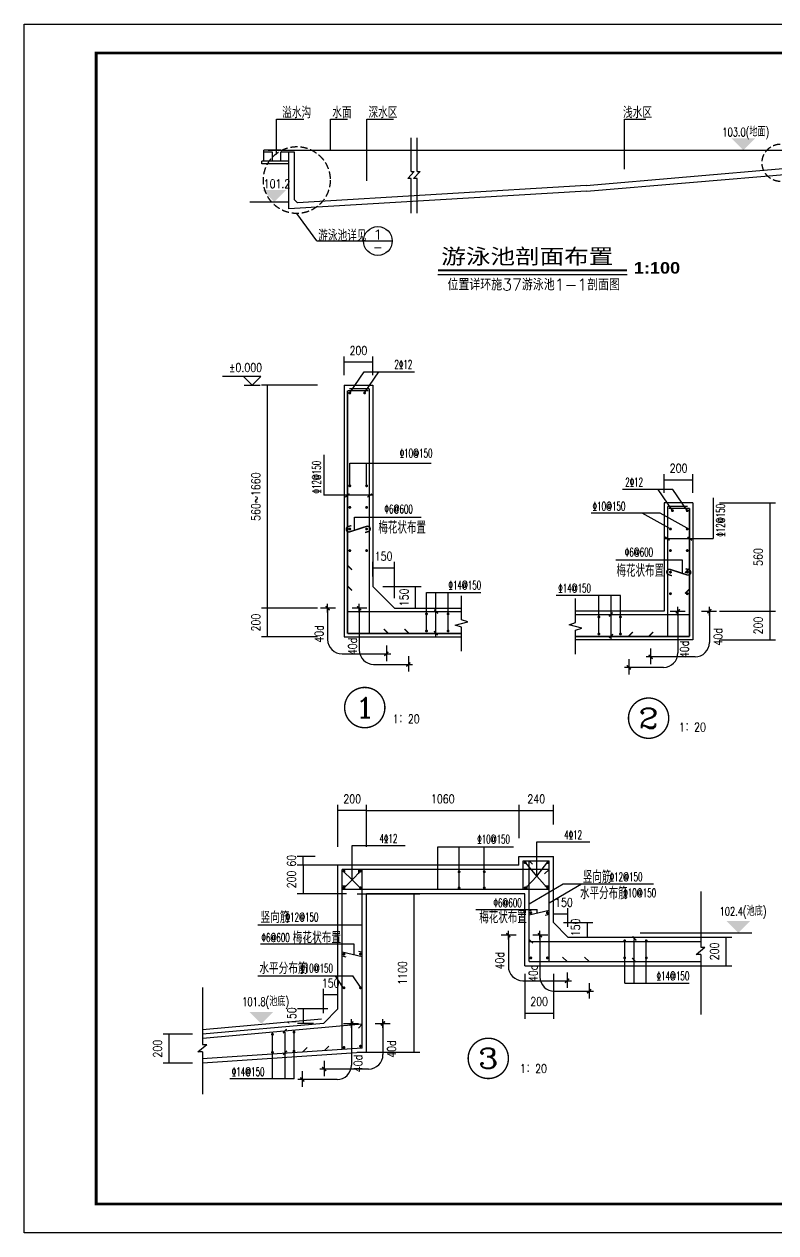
# Model space of a CAD drawing. Extents: x 0 to 180077, y 0 to 85122.
# Drawn here: x 60649 to 86783, y 43122 to 85122 of the extents above; entities that cross this region are included whole.
import ezdxf
from ezdxf.enums import TextEntityAlignment as Align

# ---------------------------------------------------------------- set-up
doc = ezdxf.new("R2010")
doc.units = 0
doc.header["$LTSCALE"] = 1000
doc.header["$MEASUREMENT"] = 0
doc.linetypes.add('DASH', pattern=[0.35, 0.25, -0.1])
for name, color, linetype in [('ASD_BAR', 1, 'Continuous'), ('ASDIM0', 3, 'Continuous'), ('BOUT', 4, 'Continuous'), ('D', 3, 'Continuous'), ('DIM', 3, 'Continuous'), ('PUB_DIM', 3, 'Continuous'), ('PUB_TEXT', 7, 'Continuous'), ('PUB_TITLE', 4, 'Continuous'), ('T', 7, 'Continuous'), ('文字', 3, 'Continuous'), ('标高', 1, 'Continuous'), ('种植土', 9, 'Continuous'), ('粗可见', 140, 'Continuous'), ('铺地', 5, 'Continuous')]:
    doc.layers.add(name, color=color, linetype=linetype)
doc.styles.add('_HZTXT', font='txt.shx', dxfattribs={"width": 0.8, "bigfont": 'hztxt.shx'})
doc.styles.add('_SASB____', font='SASB____.shx', dxfattribs={"width": 2.25})
doc.styles.add('_ST64F', font='txt.shx', dxfattribs={"width": 1.5, "bigfont": 'ST64F.shx'})
doc.styles.add('_TXT', font='txt1.shx', dxfattribs={"width": 0.601719})
doc.styles.add('ASDDIM', font='SIMPLEX.shx', dxfattribs={"width": 0.8, "bigfont": 'HZTXT.shx'})
doc.styles.add('COMP', font='COMPLEX', dxfattribs={"bigfont": 'hztxt'})
doc.styles.add('DIM_FONT', font='SIMPLEX.shx', dxfattribs={"width": 0.8})
doc.styles.add('HZTXT', font='txt.shx', dxfattribs={"width": 0.8, "bigfont": 'hztxt.shx'})
doc.styles.add('QH1', font='txt1.shx', dxfattribs={"width": 0.7, "bigfont": 'HZTXT.shx'})
doc.dimstyles.new('ASD20IN100', dxfattribs={"dimscale": 100, "dimtxt": 3, "dimasz": 0.01, "dimexe": 2, "dimexo": 3.5, "dimgap": 1.5, "dimtad": 0, "dimdec": 0, "dimlfac": 0.2, "dimzin": 0, "dimdsep": 46, "dimtxsty": 'ASDDIM', "dimcen": 0, "dimclrd": 3, "dimclre": 3, "dimclrt": 7, "dimadec": 0, "dimazin": 0, "dimtfac": 0.533333, "dimtdec": 0, "dimtix": 1, "dimtmove": 2, "dimatfit": 3, "dimfxl": 1, "dimtvp": 1, "dimtolj": 1, "dimtzin": 0, "dimarcsym": 0})

# ---------------------------------------------------------------- blocks, each defined once
blk = doc.blocks.new('_DIMX')
blk.add_line((-150, 0), (150, 0))
blk.add_lwpolyline([(-70, -70, 50, 50, 0), (70, 70, 50, 50, 0)], format="xyseb")
blk = doc.blocks.new('_INDEX1')
blk.add_lwpolyline([(-0.5, 0, 0.035, 0.035, 1), (0.5, 0, 0.035, 0.035, 1)], format="xyseb", close=True)
at = {"style": 'COMP', "width": 2.333333}
blk.add_attdef('1', text='', height=0.5, dxfattribs=at).set_placement((-0.25, -0.25), (0.25, -0.25), align=Align.FIT)
blk = doc.blocks.new('*U115')
at = {"color": 3, "lineweight": -2}
for p, q in [((72554, 56896), (72554, 58000)), ((77854, 56834), (77854, 58000)), ((72555, 57800), (77853, 57800)), ((72555, 57800), (77853, 57800))]:
    blk.add_line(p, q, dxfattribs=at)
at = {"color": 3}
for points in [[(72554, 57800), (72555, 57799), (72555, 57800)], [(77854, 57800), (77853, 57799), (77853, 57800)]]:
    blk.add_solid(points, dxfattribs=at)
at = {"color": 7, "insert": (75204, 58200), "char_height": 300, "width": 0.000000001, "attachment_point": 5, "style": 'ASDDIM'}
blk.add_mtext('1060', dxfattribs=at)
blk = doc.blocks.new('*U170')
at = {"color": 3, "lineweight": -2}
for p, q in [((72224, 54901), (74403, 54901)), ((74203, 49402), (74203, 54900)), ((74203, 49402), (74203, 54900)), ((72224, 49401), (74403, 49401))]:
    blk.add_line(p, q, dxfattribs=at)
at = {"color": 3}
for points in [[(74203, 54901), (74203, 54900), (74203, 54900)], [(74203, 49401), (74203, 49402), (74203, 49402)]]:
    blk.add_solid(points, dxfattribs=at)
at = {"color": 7, "insert": (73803, 52151), "char_height": 300, "width": 0.000000001, "attachment_point": 5, "rotation": 90, "style": 'ASDDIM'}
blk.add_mtext('1100', dxfattribs=at)
blk = doc.blocks.new('*U171')
at = {"color": 3, "lineweight": -2}
for p, q in [((66501, 50021), (65486, 50021)), ((65686, 49022), (65686, 50020)), ((65686, 49022), (65686, 50020)), ((66501, 49021), (65486, 49021))]:
    blk.add_line(p, q, dxfattribs=at)
at = {"color": 3}
for points in [[(65686, 50021), (65686, 50020), (65686, 50020)], [(65686, 49021), (65686, 49022), (65686, 49022)]]:
    blk.add_solid(points, dxfattribs=at)
at = {"color": 7, "insert": (65286, 49521), "char_height": 300, "width": 0.000000001, "attachment_point": 5, "rotation": 90, "style": 'ASDDIM'}
blk.add_mtext('200', dxfattribs=at)
blk = doc.blocks.new('*U180')
at = {"color": 3, "lineweight": -2}
for p, q in [((71554, 56537), (71554, 58000)), ((72554, 56537), (72554, 58000)), ((72553, 57800), (71555, 57800)), ((72553, 57800), (71555, 57800))]:
    blk.add_line(p, q, dxfattribs=at)
at = {"color": 3}
for points in [[(71554, 57800), (71555, 57800), (71555, 57799)], [(72554, 57800), (72553, 57800), (72553, 57799)]]:
    blk.add_solid(points, dxfattribs=at)
at = {"color": 7, "insert": (72054, 58200), "char_height": 300, "width": 0.000000001, "attachment_point": 5, "style": 'ASDDIM'}
blk.add_mtext('200', dxfattribs=at)
blk = doc.blocks.new('*U181')
at = {"color": 3, "lineweight": -2}
for p, q in [((70772, 56201), (70146, 56201)), ((70772, 55901), (70146, 55901)), ((70346, 56202), (70346, 56203)), ((70346, 56202), (70346, 56203)), ((70346, 55901), (70346, 56201)), ((70346, 55900), (70346, 55899)), ((70346, 55900), (70346, 55899))]:
    blk.add_line(p, q, dxfattribs=at)
at = {"color": 3}
for points in [[(70346, 56201), (70346, 56202), (70346, 56202)], [(70346, 55901), (70346, 55900), (70346, 55900)]]:
    blk.add_solid(points, dxfattribs=at)
at = {"color": 7, "insert": (69946, 56051), "char_height": 300, "width": 0.000000001, "attachment_point": 5, "rotation": 90, "style": 'ASDDIM'}
blk.add_mtext('60', dxfattribs=at)
blk = doc.blocks.new('*U182')
at = {"color": 3, "lineweight": -2}
for p, q in [((71859, 55901), (70146, 55901)), ((70346, 55900), (70346, 54902)), ((70346, 55900), (70346, 54902)), ((71859, 54901), (70146, 54901))]:
    blk.add_line(p, q, dxfattribs=at)
at = {"color": 3}
for points in [[(70346, 55901), (70346, 55900), (70346, 55900)], [(70346, 54901), (70346, 54902), (70346, 54902)]]:
    blk.add_solid(points, dxfattribs=at)
at = {"color": 7, "insert": (69946, 55401), "char_height": 300, "width": 0.000000001, "attachment_point": 5, "rotation": 90, "style": 'ASDDIM'}
blk.add_mtext('200', dxfattribs=at)
blk = doc.blocks.new('*U183')
at = {"color": 3, "lineweight": -2}
for p, q in [((78054, 52119), (78054, 50559)), ((79054, 52119), (79054, 50559)), ((78055, 50759), (79053, 50759)), ((78055, 50759), (79053, 50759))]:
    blk.add_line(p, q, dxfattribs=at)
at = {"color": 3}
for points in [[(78054, 50759), (78055, 50759), (78055, 50759)], [(79054, 50759), (79053, 50759), (79053, 50759)]]:
    blk.add_solid(points, dxfattribs=at)
at = {"color": 7, "insert": (78554, 51159), "char_height": 300, "width": 0.000000001, "attachment_point": 5, "style": 'ASDDIM'}
blk.add_mtext('200', dxfattribs=at)
blk = doc.blocks.new('*U184')
at = {"color": 3, "lineweight": -2}
for p, q in [((77854, 57313), (77854, 58000)), ((79054, 57313), (79054, 58000)), ((77855, 57800), (79053, 57800)), ((77855, 57800), (79053, 57800))]:
    blk.add_line(p, q, dxfattribs=at)
at = {"color": 3}
for points in [[(77854, 57800), (77855, 57799), (77855, 57800)], [(79054, 57800), (79053, 57799), (79053, 57800)]]:
    blk.add_solid(points, dxfattribs=at)
at = {"color": 7, "insert": (78454, 58200), "char_height": 300, "width": 0.000000001, "attachment_point": 5, "style": 'ASDDIM'}
blk.add_mtext('240', dxfattribs=at)
blk = doc.blocks.new('*U185')
at = {"color": 3, "lineweight": -2}
for p, q in [((83974, 53401), (85249, 53401)), ((85049, 53400), (85049, 52402)), ((85049, 53400), (85049, 52402)), ((83974, 52401), (85249, 52401))]:
    blk.add_line(p, q, dxfattribs=at)
at = {"color": 3}
for points in [[(85049, 53401), (85048, 53400), (85049, 53400)], [(85049, 52401), (85048, 52402), (85049, 52402)]]:
    blk.add_solid(points, dxfattribs=at)
at = {"color": 7, "insert": (84649, 52901), "char_height": 300, "width": 0.000000001, "attachment_point": 5, "rotation": 90, "style": 'ASDDIM'}
blk.add_mtext('200', dxfattribs=at)
blk = doc.blocks.new('*U195')
at = {"color": 3, "lineweight": -2}
for p, q in [((84822, 68489), (86771, 68489)), ((86571, 68488), (86571, 64726)), ((86571, 68488), (86571, 64726)), ((84822, 64725), (86771, 64725))]:
    blk.add_line(p, q, dxfattribs=at)
at = {"color": 3}
for points in [[(86571, 68489), (86571, 68488), (86571, 68488)], [(86571, 64725), (86571, 64726), (86571, 64726)]]:
    blk.add_solid(points, dxfattribs=at)
at = {"color": 7, "insert": (86171, 66607), "char_height": 300, "width": 0.000000001, "attachment_point": 5, "rotation": 90, "style": 'ASDDIM'}
blk.add_mtext('560', dxfattribs=at)
blk = doc.blocks.new('*U196')
at = {"color": 3, "lineweight": -2}
for p, q in [((82903, 68839), (82903, 69490)), ((83903, 68839), (83903, 69490)), ((82904, 69290), (83902, 69290)), ((82904, 69290), (83902, 69290))]:
    blk.add_line(p, q, dxfattribs=at)
at = {"color": 3}
for points in [[(82903, 69290), (82904, 69290), (82904, 69291)], [(83903, 69290), (83902, 69290), (83902, 69291)]]:
    blk.add_solid(points, dxfattribs=at)
at = {"color": 7, "insert": (83403, 69690), "char_height": 300, "width": 0.000000001, "attachment_point": 5, "style": 'ASDDIM'}
blk.add_mtext('\\A1;200', dxfattribs=at)
blk = doc.blocks.new('*U197')
at = {"color": 3, "lineweight": -2}
for p, q in [((84822, 64725), (86771, 64725)), ((86571, 64724), (86571, 63726)), ((86571, 64724), (86571, 63726)), ((84822, 63725), (86771, 63725))]:
    blk.add_line(p, q, dxfattribs=at)
at = {"color": 3}
for points in [[(86571, 64725), (86571, 64724), (86571, 64724)], [(86571, 63725), (86571, 63726), (86571, 63726)]]:
    blk.add_solid(points, dxfattribs=at)
at = {"color": 7, "insert": (86171, 64225), "char_height": 300, "width": 0.000000001, "attachment_point": 5, "rotation": 90, "style": 'ASDDIM'}
blk.add_mtext('\\A1;200', dxfattribs=at)
blk = doc.blocks.new('_INDEX')
blk.add_line((-0.5, 0), (0.5, 0))
blk.add_circle((0, 0), 0.5)
at = {"style": 'COMP'}
for tag, width, p, p2 in [('1', 2.333333, (-0.17, 0.05), (0.17, 0.05)), ('-', 1.166667, (-0.17, -0.39), (0.17, -0.39))]:
    blk.add_attdef(tag, text='', height=0.34, dxfattribs=dict(at, width=width)).set_placement(p, p2, align=Align.FIT)
blk = doc.blocks.new('*U198')
at = {"color": 3, "lineweight": -2}
for p, q in [((70851, 72578), (68903, 72578)), ((69103, 72577), (69103, 64829)), ((69103, 72577), (69103, 64829)), ((70851, 64828), (68903, 64828))]:
    blk.add_line(p, q, dxfattribs=at)
at = {"color": 3}
for points in [[(69103, 72578), (69103, 72577), (69103, 72577)], [(69103, 64828), (69103, 64829), (69103, 64829)]]:
    blk.add_solid(points, dxfattribs=at)
at = {"color": 7, "insert": (68703, 68703), "char_height": 300, "width": 0.000000001, "attachment_point": 5, "rotation": 90, "style": 'ASDDIM'}
blk.add_mtext('560~1660', dxfattribs=at)
blk = doc.blocks.new('*U199')
at = {"color": 3, "lineweight": -2}
for p, q in [((70851, 64828), (68903, 64828)), ((69103, 64827), (69103, 63829)), ((69103, 64827), (69103, 63829)), ((70851, 63828), (68903, 63828))]:
    blk.add_line(p, q, dxfattribs=at)
at = {"color": 3}
for points in [[(69103, 64828), (69103, 64827), (69103, 64827)], [(69103, 63828), (69103, 63829), (69103, 63829)]]:
    blk.add_solid(points, dxfattribs=at)
at = {"color": 7, "insert": (68703, 64328), "char_height": 300, "width": 0.000000001, "attachment_point": 5, "rotation": 90, "style": 'ASDDIM'}
blk.add_mtext('\\A1;200', dxfattribs=at)
blk = doc.blocks.new('*U200')
at = {"color": 3, "lineweight": -2}
for p, q in [((71771, 72928), (71771, 73580)), ((72771, 72928), (72771, 73580)), ((72770, 73380), (71772, 73380)), ((72770, 73380), (71772, 73380))]:
    blk.add_line(p, q, dxfattribs=at)
at = {"color": 3}
for points in [[(71771, 73380), (71772, 73380), (71772, 73379)], [(72771, 73380), (72770, 73380), (72770, 73379)]]:
    blk.add_solid(points, dxfattribs=at)
at = {"color": 7, "insert": (72271, 73780), "char_height": 300, "width": 0.000000001, "attachment_point": 5, "style": 'ASDDIM'}
blk.add_mtext('\\A1;200', dxfattribs=at)
blk = doc.blocks.new('*U79')
at = {"color": 3, "lineweight": -2}
for p, q in [((73121, 65578), (74457, 65578)), ((74257, 65579), (74257, 65580)), ((74257, 65579), (74257, 65580)), ((74257, 64828), (74257, 65578)), ((73871, 64828), (74457, 64828)), ((74257, 64827), (74257, 64826)), ((74257, 64827), (74257, 64826))]:
    blk.add_line(p, q, dxfattribs=at)
at = {"color": 3}
for points in [[(74257, 65578), (74258, 65579), (74257, 65579)], [(74257, 64828), (74258, 64827), (74257, 64827)]]:
    blk.add_solid(points, dxfattribs=at)
at = {"color": 7, "insert": (73857, 65203), "char_height": 300, "width": 0.000000001, "attachment_point": 5, "rotation": 90, "style": 'ASDDIM'}
blk.add_mtext('150', dxfattribs=at)
blk = doc.blocks.new('*U90')
at = {"color": 3, "lineweight": -2}
for p, q in [((72771, 65928), (72771, 66434)), ((73521, 65178), (73521, 66434)), ((72770, 66234), (72769, 66234)), ((72770, 66234), (72769, 66234)), ((72771, 66234), (73521, 66234)), ((73522, 66234), (73523, 66234)), ((73522, 66234), (73523, 66234))]:
    blk.add_line(p, q, dxfattribs=at)
at = {"color": 3}
for points in [[(72771, 66234), (72770, 66234), (72770, 66234)], [(73521, 66234), (73522, 66234), (73522, 66234)]]:
    blk.add_solid(points, dxfattribs=at)
at = {"color": 7, "insert": (73146, 66634), "char_height": 300, "width": 0.000000001, "attachment_point": 5, "style": 'ASDDIM'}
blk.add_mtext('150', dxfattribs=at)
blk = doc.blocks.new('*U101')
at = {"color": 3, "lineweight": -2}
for p, q in [((71053, 51399), (71052, 51399)), ((71053, 51399), (71052, 51399)), ((71054, 50751), (71054, 51599)), ((71054, 51399), (71554, 51399)), ((71554, 51251), (71554, 51599)), ((71555, 51399), (71556, 51399)), ((71555, 51399), (71556, 51399))]:
    blk.add_line(p, q, dxfattribs=at)
at = {"color": 3}
for points in [[(71054, 51399), (71053, 51399), (71053, 51399)], [(71554, 51399), (71555, 51399), (71555, 51399)]]:
    blk.add_solid(points, dxfattribs=at)
at = {"color": 7, "insert": (71304, 51799), "char_height": 300, "width": 0.000000001, "attachment_point": 5, "style": 'ASDDIM'}
blk.add_mtext('150', dxfattribs=at)
blk = doc.blocks.new('*U124')
at = {"color": 3, "lineweight": -2}
for p, q in [((71204, 50901), (70152, 50901)), ((70352, 50902), (70352, 50903)), ((70352, 50902), (70352, 50903)), ((70352, 50901), (70352, 50401)), ((70704, 50401), (70152, 50401)), ((70352, 50400), (70352, 50399)), ((70352, 50400), (70352, 50399))]:
    blk.add_line(p, q, dxfattribs=at)
at = {"color": 3}
for points in [[(70352, 50901), (70352, 50902), (70353, 50902)], [(70352, 50401), (70352, 50400), (70353, 50400)]]:
    blk.add_solid(points, dxfattribs=at)
at = {"color": 7, "insert": (69952, 50651), "char_height": 300, "width": 0.000000001, "attachment_point": 5, "rotation": 90, "style": 'ASDDIM'}
blk.add_mtext('150', dxfattribs=at)
blk = doc.blocks.new('*U135')
at = {"color": 3, "lineweight": -2}
for p, q in [((79053, 54204), (79052, 54204)), ((79053, 54204), (79052, 54204)), ((79054, 54251), (79054, 54404)), ((79054, 54204), (79554, 54204)), ((79554, 53751), (79554, 54404)), ((79555, 54204), (79556, 54204)), ((79555, 54204), (79556, 54204))]:
    blk.add_line(p, q, dxfattribs=at)
at = {"color": 3}
for points in [[(79054, 54204), (79053, 54204), (79053, 54204)], [(79554, 54204), (79555, 54204), (79555, 54204)]]:
    blk.add_solid(points, dxfattribs=at)
at = {"color": 7, "insert": (79416, 54604), "char_height": 300, "width": 0.000000001, "attachment_point": 5, "style": 'ASDDIM'}
blk.add_mtext('150', dxfattribs=at)
blk = doc.blocks.new('*U146')
at = {"color": 3, "lineweight": -2}
for p, q in [((79404, 53901), (80422, 53901)), ((80222, 53902), (80222, 53903)), ((80222, 53902), (80222, 53903)), ((80222, 53901), (80222, 53401)), ((79904, 53401), (80422, 53401)), ((80222, 53400), (80222, 53399)), ((80222, 53400), (80222, 53399))]:
    blk.add_line(p, q, dxfattribs=at)
at = {"color": 3}
for points in [[(80222, 53901), (80222, 53902), (80222, 53902)], [(80222, 53401), (80222, 53400), (80222, 53400)]]:
    blk.add_solid(points, dxfattribs=at)
at = {"color": 7, "insert": (79822, 53735), "char_height": 300, "width": 0.000000001, "attachment_point": 5, "rotation": 90, "style": 'ASDDIM'}
blk.add_mtext('150', dxfattribs=at)

msp = doc.modelspace()

# ---------------------------------------------------------------- linework, layer by layer
at = {"color": 3, "linetype": 'ByBlock'}
for p, q in [((71471.1, 64828), (70951, 64828)), ((71201, 64827), (71201, 63740.8)), ((72568.3, 64825.8), (72048.2, 64825.8)), ((72298.2, 64824.8), (72298.2, 63375.4)), ((83105.5, 64722.7), (83625.6, 64722.7)), ((83375.6, 64721.7), (83375.6, 63272.3)), ((84202.7, 64724.9), (84722.8, 64724.9)), ((84472.8, 64723.9), (84472.8, 63637.8)), ((73243.2, 63528.3), (73243.2, 62990.8)), ((82430.6, 63425.3), (82430.6, 62887.8)), ((71701, 63240.8), (73242.2, 63240.8)), ((74006.2, 63162.9), (74006.2, 62625.4)), ((81667.7, 63059.8), (81667.7, 62522.3)), ((83972.8, 63137.8), (82431.6, 63137.8)), ((72798.2, 62875.4), (74005.2, 62875.4)), ((82875.6, 62772.3), (81668.7, 62772.3)), ((77753.5, 53468.3), (77233.5, 53468.3)), ((77483.5, 53467.3), (77483.5, 52381.2)), ((78850.7, 53466.2), (78330.7, 53466.2)), ((78580.7, 53465.2), (78580.7, 52015.7)), ((79525.6, 52168.7), (79525.6, 51631.2)), ((77983.5, 51881.2), (79524.6, 51881.2)), ((80288.6, 51803.2), (80288.6, 51265.7)), ((79080.7, 51515.7), (80287.6, 51515.7)), ((72853.5, 50400.9), (73373.6, 50400.9)), ((71756.3, 50398.7), (72276.4, 50398.7)), ((72026.4, 50397.7), (72026.4, 48948.3)), ((73123.6, 50399.9), (73123.6, 49313.7)), ((70318.5, 48735.8), (70318.5, 48198.3)), ((71081.5, 49101.2), (71081.5, 48563.7)), ((72623.6, 48813.7), (71082.5, 48813.7)), ((71526.4, 48448.3), (70319.5, 48448.3))]:
    msp.add_line(p, q, dxfattribs=at)
for centre, start, end in [((71701, 63740.8), 180, 270), ((83972.8, 63637.8), 270, 0), ((72798.2, 63375.4), 180, 270), ((82875.6, 63272.3), 270, 0), ((77983.5, 52381.2), 180, 270), ((79080.7, 52015.7), 180, 270), ((72623.6, 49313.7), 270, 0), ((71526.4, 48948.3), 270, 0)]:
    msp.add_arc(centre, 500, start, end, dxfattribs=at)
at = {"layer": 'ASD_BAR'}
for points in [[(71891.1, 63948.3, 50, 50, 0), (71891.1, 63948.3, 50, 50, 0), (71891.1, 63948.3, 50, 50, 0), (71891.1, 63948.3, 50, 50, 0), (71891.1, 63948.3, 50, 50, 0), (71891.1, 72388.3, 50, 50, 0), (71891.1, 72388.3, 50, 50, 0), (71891.1, 72388.3, 50, 50, 0), (71891.1, 72388.3, 50, 50, 0), (71891.1, 72388.3, 50, 50, 0)], [(71891.1, 72388.3, 50, 50, 0), (71891.1, 72388.3, 50, 50, 0), (71891.1, 72388.3, 50, 50, 0), (71891.1, 72388.3, 50, 50, 0), (71891.1, 72388.3, 50, 50, 0), (72615.9, 72388.3, 50, 50, 0)], [(71952.1, 72458.3, 50, 50, 0), (72651.1, 72458.3, 50, 50, 0), (72651.1, 72458.3, 50, 50, 0), (72651.1, 72458.3, 50, 50, 0), (72651.1, 72458.3, 50, 50, 0), (72651.1, 72458.3, 50, 50, 0)], [(72651.1, 63942.7, 50, 50, 0), (72651.1, 63942.7, 50, 50, 0), (72651.1, 63942.7, 50, 50, 0), (72651.1, 63942.7, 50, 50, 0), (72651.1, 63942.7, 50, 50, 0), (72651.1, 72458.3, 50, 50, 0), (72651.1, 72458.3, 50, 50, 0), (72651.1, 72458.3, 50, 50, 0), (72651.1, 72458.3, 50, 50, 0), (72651.1, 72458.3, 50, 50, 0)], [(83022.7, 63839.6, 50, 50, 0), (83022.7, 63839.6, 50, 50, 0), (83022.7, 63839.6, 50, 50, 0), (83022.7, 63839.6, 50, 50, 0), (83022.7, 63839.6, 50, 50, 0), (83022.7, 68369.1, 50, 50, 0), (83022.7, 68369.1, 50, 50, 0), (83022.7, 68369.1, 50, 50, 0), (83022.7, 68369.1, 50, 50, 0), (83022.7, 68369.1, 50, 50, 0)], [(83721.7, 68369.1, 50, 50, 0), (83022.7, 68369.1, 50, 50, 0), (83022.7, 68369.1, 50, 50, 0), (83022.7, 68369.1, 50, 50, 0), (83022.7, 68369.1, 50, 50, 0), (83022.7, 68369.1, 50, 50, 0)], [(83782.7, 68299.1, 50, 50, 0), (83782.7, 68299.1, 50, 50, 0), (83782.7, 68299.1, 50, 50, 0), (83782.7, 68299.1, 50, 50, 0), (83782.7, 68299.1, 50, 50, 0), (83058, 68299.1, 50, 50, 0)], [(83782.7, 63845.3, 50, 50, 0), (83782.7, 63845.3, 50, 50, 0), (83782.7, 63845.3, 50, 50, 0), (83782.7, 63845.3, 50, 50, 0), (83782.7, 63845.3, 50, 50, 0), (83782.7, 68299.1, 50, 50, 0), (83782.7, 68299.1, 50, 50, 0), (83782.7, 68299.1, 50, 50, 0), (83782.7, 68299.1, 50, 50, 0), (83782.7, 68299.1, 50, 50, 0)], [(72026.3, 67700.3, 50, 50, 0), (71913.1, 67663.6, 50, 50, 1), (71971.7, 67482.9, 50, 50, 0), (72556.8, 67672.5, 50, 50, -1), (72615.3, 67491.7, 50, 50, 0), (72502.1, 67455.1, 50, 50, 0)], [(72049.1, 66164.1, 50, 50, 0), (71891.1, 66322.1, 50, 50, 0)], [(83647.5, 66200.6, 50, 50, 0), (83760.7, 66163.9, 50, 50, -1), (83702.1, 65983.2, 50, 50, 0), (83117, 66172.8, 50, 50, 1), (83058.5, 65992, 50, 50, 0), (83171.7, 65955.4, 50, 50, 0)], [(83624.7, 66061, 50, 50, 0), (83782.7, 66219, 50, 50, 0)], [(72049.1, 65443, 50, 50, 0), (71891.1, 65601, 50, 50, 0)], [(83624.7, 65340, 50, 50, 0), (83782.7, 65498, 50, 50, 0)], [(71882, 64708.3, 50, 50, 0), (71882, 64708.3, 50, 50, 0), (71882, 64708.3, 50, 50, 0), (71882, 64708.3, 50, 50, 0), (71882, 64708.3, 50, 50, 0), (75848.8, 64708.3, 50, 50, 0), (75848.8, 64708.3, 50, 50, 0), (75848.8, 64708.3, 50, 50, 0), (75848.8, 64708.3, 50, 50, 0), (75848.8, 64708.3, 50, 50, 0)], [(83791.8, 64605.3, 50, 50, 0), (83791.8, 64605.3, 50, 50, 0), (83791.8, 64605.3, 50, 50, 0), (83791.8, 64605.3, 50, 50, 0), (83791.8, 64605.3, 50, 50, 0), (79825.1, 64605.3, 50, 50, 0), (79825.1, 64605.3, 50, 50, 0), (79825.1, 64605.3, 50, 50, 0), (79825.1, 64605.3, 50, 50, 0), (79825.1, 64605.3, 50, 50, 0)], [(71891.1, 63948.3, 50, 50, 0), (71891.1, 63948.3, 50, 50, 0), (71891.1, 63948.3, 50, 50, 0), (71891.1, 63948.3, 50, 50, 0), (71891.1, 63948.3, 50, 50, 0), (75848.8, 63948.3, 50, 50, 0), (75848.8, 63948.3, 50, 50, 0), (75848.8, 63948.3, 50, 50, 0), (75848.8, 63948.3, 50, 50, 0), (75848.8, 63948.3, 50, 50, 0)], [(73313.6, 63948.3, 50, 50, 0), (73155.6, 64106.3, 50, 50, 0)], [(74032.1, 63948.3, 50, 50, 0), (73874.1, 64106.3, 50, 50, 0)], [(83782.7, 63845.3, 50, 50, 0), (83782.7, 63845.3, 50, 50, 0), (83782.7, 63845.3, 50, 50, 0), (83782.7, 63845.3, 50, 50, 0), (83782.7, 63845.3, 50, 50, 0), (79825.1, 63845.3, 50, 50, 0), (79825.1, 63845.3, 50, 50, 0), (79825.1, 63845.3, 50, 50, 0), (79825.1, 63845.3, 50, 50, 0), (79825.1, 63845.3, 50, 50, 0)], [(81652.6, 63845.3, 50, 50, 0), (81810.6, 64003.3, 50, 50, 0)], [(82360.3, 63845.3, 50, 50, 0), (82518.2, 64003.3, 50, 50, 0)]]:
    msp.add_lwpolyline(points, format="xyseb", dxfattribs=at)
for points in [[(71946.1, 72308.3, 50, 50, 1), (71996.1, 72308.3, 50, 50, 1)], [(72460.3, 72308.3, 50, 50, 1), (72510.3, 72308.3, 50, 50, 1)], [(72651.1, 72388.3, 50, 50, 0), (72651.1, 72388.3, 50, 50, 0), (72651.1, 72388.3, 50, 50, 0), (72651.1, 72388.3, 50, 50, 0), (72651.1, 72388.3, 50, 50, 0)], [(71946.1, 69080.1, 50, 50, 1), (71996.1, 69080.1, 50, 50, 1)], [(72529.7, 69080.1, 50, 50, 1), (72579.7, 69080.1, 50, 50, 1)], [(71946.1, 68330.1, 50, 50, 1), (71996.1, 68330.1, 50, 50, 1)], [(72529.7, 68330.1, 50, 50, 1), (72579.7, 68330.1, 50, 50, 1)], [(83022.7, 68299.1, 50, 50, 0), (83022.7, 68299.1, 50, 50, 0), (83022.7, 68299.1, 50, 50, 0), (83022.7, 68299.1, 50, 50, 0), (83022.7, 68299.1, 50, 50, 0)], [(83213.6, 68219.1, 50, 50, -1), (83163.6, 68219.1, 50, 50, -1)], [(83727.7, 68219.1, 50, 50, -1), (83677.7, 68219.1, 50, 50, -1)], [(71946.1, 67580.1, 50, 50, 1), (71996.1, 67580.1, 50, 50, 1)], [(72529.7, 67580.1, 50, 50, 1), (72579.7, 67580.1, 50, 50, 1)], [(83144.1, 67580.4, 50, 50, -1), (83094.1, 67580.4, 50, 50, -1)], [(83727.7, 67580.4, 50, 50, -1), (83677.7, 67580.4, 50, 50, -1)], [(71946.1, 66830.1, 50, 50, 1), (71996.1, 66830.1, 50, 50, 1)], [(72529.7, 66830.1, 50, 50, 1), (72579.7, 66830.1, 50, 50, 1)], [(83144.1, 66830.4, 50, 50, -1), (83094.1, 66830.4, 50, 50, -1)], [(83727.7, 66830.4, 50, 50, -1), (83677.7, 66830.4, 50, 50, -1)], [(83144.1, 66080.4, 50, 50, -1), (83094.1, 66080.4, 50, 50, -1)], [(83727.7, 66080.4, 50, 50, -1), (83677.7, 66080.4, 50, 50, -1)], [(83144.1, 65330.4, 50, 50, -1), (83094.1, 65330.4, 50, 50, -1)], [(83727.7, 65330.4, 50, 50, -1), (83677.7, 65330.4, 50, 50, -1)], [(74612.2, 64628.3, 50, 50, 1), (74662.2, 64628.3, 50, 50, 1)], [(75362.2, 64628.3, 50, 50, 1), (75412.2, 64628.3, 50, 50, 1)], [(80655.9, 64525.3, 50, 50, -1), (80605.9, 64525.3, 50, 50, -1)], [(81405.9, 64525.3, 50, 50, -1), (81355.9, 64525.3, 50, 50, -1)], [(74612.2, 64035.6, 50, 50, 1), (74662.2, 64035.6, 50, 50, 1)], [(75362.2, 64035.6, 50, 50, 1), (75412.2, 64035.6, 50, 50, 1)], [(80655.9, 63932.5, 50, 50, -1), (80605.9, 63932.5, 50, 50, -1)], [(81405.9, 63932.5, 50, 50, -1), (81355.9, 63932.5, 50, 50, -1)], [(78093.2, 55984.1, 50, 50, -1), (78043.2, 55984.1, 50, 50, -1)], [(78878.8, 55984.1, 50, 50, -1), (78828.8, 55984.1, 50, 50, -1)], [(71794.4, 55692.1, 50, 50, -1), (71744.4, 55692.1, 50, 50, -1)], [(72366.5, 55692.1, 50, 50, -1), (72316.5, 55692.1, 50, 50, -1)], [(75796.2, 55666.2, 50, 50, -1), (75746.2, 55666.2, 50, 50, -1)], [(76670.6, 55666.2, 50, 50, -1), (76620.6, 55666.2, 50, 50, -1)], [(71794.4, 55108.9, 50, 50, -1), (71744.4, 55108.9, 50, 50, -1)], [(72366.5, 55108.9, 50, 50, -1), (72316.5, 55108.9, 50, 50, -1)], [(75796.2, 55109.6, 50, 50, -1), (75746.2, 55109.6, 50, 50, -1)], [(76670.6, 55109.6, 50, 50, -1), (76620.6, 55109.6, 50, 50, -1)], [(78093.2, 55109.6, 50, 50, -1), (78043.2, 55109.6, 50, 50, -1)], [(78878.8, 55109.6, 50, 50, -1), (78828.8, 55109.6, 50, 50, -1)], [(78240.5, 54244.9, 50, 50, 1), (78290.5, 54244.9, 50, 50, 1)], [(78812.7, 54244.9, 50, 50, 1), (78862.7, 54244.9, 50, 50, 1)], [(81503.9, 53268.7, 50, 50, 1), (81553.9, 53268.7, 50, 50, 1)], [(82253.9, 53268.7, 50, 50, 1), (82303.9, 53268.7, 50, 50, 1)], [(71794.4, 52808.3, 50, 50, -1), (71744.4, 52808.3, 50, 50, -1)], [(72366.5, 52808.3, 50, 50, -1), (72316.5, 52808.3, 50, 50, -1)], [(78240.5, 52676, 50, 50, 1), (78290.5, 52676, 50, 50, 1)], [(78812.7, 52676, 50, 50, 1), (78862.7, 52676, 50, 50, 1)], [(81503.9, 52676, 50, 50, 1), (81553.9, 52676, 50, 50, 1)], [(82253.9, 52676, 50, 50, 1), (82303.9, 52676, 50, 50, 1)], [(71794.4, 51636.8, 50, 50, -1), (71744.4, 51636.8, 50, 50, -1)], [(72366.5, 51636.8, 50, 50, -1), (72316.5, 51636.8, 50, 50, -1)], [(69306.7, 50018, 50, 50, -1), (69256.7, 50018, 50, 50, -1)], [(70056.7, 50094.4, 50, 50, -1), (70006.7, 50094.4, 50, 50, -1)], [(71794.4, 49566.3, 50, 50, -1), (71744.4, 49566.3, 50, 50, -1)], [(72366.5, 49608.5, 50, 50, -1), (72316.5, 49608.5, 50, 50, -1)], [(69306.7, 49394.8, 50, 50, -1), (69256.7, 49394.8, 50, 50, -1)], [(70056.7, 49432.9, 50, 50, -1), (70006.7, 49432.9, 50, 50, -1)]]:
    msp.add_lwpolyline(points, format="xyseb", close=True, dxfattribs=at)
at = {"layer": 'ASDIM0'}
for p, q in [((82758.4, 68134.4), (80361.9, 68134.4)), ((83074.3, 67605.4), (82131.1, 68134.4)), ((83701.6, 67605.4), (82758.4, 68134.4))]:
    msp.add_line(p, q, dxfattribs=at)
at = {"layer": 'BOUT'}
for p, q in [((71771.1, 72578.3), (71771.1, 63828.3)), ((71771.1, 72578.3), (72771.1, 72578.3)), ((72771.1, 72578.3), (72771.1, 65578.3)), ((82902.7, 68489.1), (82902.7, 64725.3)), ((83902.7, 68489.1), (82902.7, 68489.1)), ((83902.7, 68489.1), (83902.7, 63725.3)), ((72771.1, 65578.3), (73521.1, 64828.3)), ((75855.3, 64428.4), (75855.3, 65263)), ((79818.5, 64325.3), (79818.5, 65159.9)), ((73521.1, 64828.3), (75855.3, 64828.3)), ((82902.7, 64725.3), (79818.5, 64725.3)), ((75636.6, 64239.5), (76074.1, 64357.3)), ((76074.1, 64357.3), (75855.3, 64428.4)), ((79599.7, 64254.3), (79818.5, 64325.3)), ((75855.3, 64168.4), (75636.6, 64239.5)), ((75855.3, 63333.8), (75855.3, 64168.4)), ((80037.2, 64136.4), (79599.7, 64254.3)), ((79818.5, 64065.3), (80037.2, 64136.4)), ((79818.5, 63230.7), (79818.5, 64065.3)), ((71771.1, 63828.3), (75855.3, 63828.3)), ((83902.7, 63725.3), (79818.5, 63725.3))]:
    msp.add_line(p, q, dxfattribs=at)
at = {"layer": 'D'}
for p, q in [((71971.1, 72308.3), (72470.3, 73046)), ((72470.3, 73046), (73436.7, 73046)), ((72485.3, 72308.3), (72984.4, 73046)), ((73436.7, 73046), (74216.7, 73046)), ((68302.9, 72578.3), (68852.8, 72578.3)), ((71069.6, 70160.3), (71069.6, 68750.3)), ((71971.1, 69105.1), (71971.1, 69862.6)), ((71971.1, 69862.6), (74802.8, 69862.6)), ((72552.3, 69105.1), (72552.3, 69862.6)), ((82237.1, 68956.8), (81457.1, 68956.8)), ((83203.5, 68956.8), (82237.1, 68956.8)), ((83188.6, 68219.1), (82689.4, 68956.8)), ((83702.7, 68219.1), (83203.5, 68956.8)), ((72761, 68750.3), (71069.6, 68750.3)), ((84604.2, 68660.6), (84604.2, 67250.6)), ((72133.9, 67991.8), (73649.9, 67991.8)), ((72133.9, 67535.5), (72133.9, 67991.8)), ((72133.9, 67991.8), (72133.9, 67991.8)), ((73649.9, 67991.8), (74456.1, 67991.8)), ((82912.8, 67250.6), (84604.2, 67250.6)), ((82023.9, 66492.1), (81217.8, 66492.1)), ((83539.9, 66492.1), (82023.9, 66492.1)), ((83539.9, 66035.8), (83539.9, 66492.1)), ((83539.9, 66492.1), (83539.9, 66492.1)), ((74637.2, 64035.6), (74637.2, 65376.1)), ((74637.2, 65376.1), (75417.1, 65376.1)), ((74963.7, 64628.3), (74963.7, 65376.1)), ((74963.7, 63849.6), (74963.7, 65376.1)), ((75385.9, 64628.3), (75385.9, 65376.1)), ((75385.9, 64035.6), (75385.9, 65376.1)), ((75417.1, 65376.1), (76529.4, 65376.1)), ((80256.8, 65273.1), (79144.4, 65273.1)), ((81380.9, 65273.1), (80256.8, 65273.1)), ((80632.3, 63932.5), (80632.3, 65273.1)), ((80632.3, 64525.3), (80632.3, 65273.1)), ((81054.4, 63746.6), (81054.4, 65273.1)), ((81054.4, 64525.3), (81054.4, 65273.1)), ((81380.9, 63932.5), (81380.9, 65273.1)), ((81380.9, 64525.3), (81380.9, 65273.1)), ((78478.4, 56708.1), (80319.7, 56708.1)), ((78478.4, 55514.7), (78478.4, 56708.1)), ((72054.4, 55384.9), (72054.4, 56578.3)), ((72054.4, 56578.3), (73895.7, 56578.3)), ((75036.6, 56539.7), (77659.4, 56539.7)), ((75036.6, 55051.2), (75036.6, 56539.7)), ((75770.4, 55051.2), (75770.4, 56539.7)), ((76637, 55051.2), (76637, 56539.7)), ((78478.4, 55514.7), (78093.2, 55984.1)), ((78478.4, 55514.7), (78853.8, 56009.1)), ((72054.4, 55384.9), (71744.4, 55692.1)), ((72054.4, 55384.9), (72341.5, 55692.1)), ((78478.4, 55514.7), (78093.2, 55109.6)), ((78478.4, 55514.7), (78828.8, 55109.6)), ((72054.4, 55384.9), (71754.1, 55089.2)), ((72054.4, 55384.9), (72352.5, 55086.5)), ((78203.5, 54556.8), (79394.9, 55252.2)), ((78903.5, 54595), (80029.4, 55252.2)), ((79394.9, 55252.2), (82527.7, 55252.2)), ((76357, 54357.4), (76736.8, 54357.4)), ((76736.8, 54357.4), (78489.4, 54357.4)), ((78489.4, 54226.8), (78489.4, 54357.4)), ((68776.2, 53823.5), (72403.5, 53823.5)), ((82064.6, 53551.2), (84170.9, 53551.2)), ((84170.9, 53551.2), (85948.5, 53551.2)), ((70091.1, 53149.6), (68866.8, 53149.6)), ((72117.7, 53149.6), (70091.1, 53149.6)), ((72117.7, 52790.1), (72117.7, 53149.6)), ((81528.9, 51796.1), (81528.9, 53318.7)), ((81528.9, 53268.7), (81528.9, 53318.7)), ((81855.4, 51796.1), (81855.4, 53318.7)), ((81855.4, 53268.7), (81855.4, 53318.7)), ((82277.5, 51796.1), (82277.5, 53318.7)), ((82277.5, 53268.7), (82277.5, 53318.7)), ((68776.2, 52048.4), (72079.4, 52048.4)), ((71730.8, 51661.8), (71468.6, 52048.4)), ((72341.5, 51661.8), (72079.4, 52048.4)), ((81528.9, 51796.1), (82653, 51796.1)), ((82653, 51796.1), (83765.4, 51796.1)), ((70991.4, 50551.2), (66851, 50170.9)), ((69283.1, 50018), (69283.1, 50068)), ((69283.1, 48469.1), (69283.1, 50007)), ((69719.4, 48469.1), (69719.4, 50095.5)), ((69719.4, 50045.5), (69719.4, 50095.5)), ((70031.7, 50094.4), (70031.7, 50144.4)), ((70031.7, 48469.1), (70031.7, 50083.3)), ((68907.6, 48469.1), (67795.2, 48469.1)), ((70031.7, 48469.1), (68907.6, 48469.1))]:
    msp.add_line(p, q, dxfattribs=at)
at = {"layer": 'PUB_DIM'}
for p, q in [((70823.7, 77588.9), (72447.6, 77588.9)), ((68577.9, 72878.3), (67543.6, 72878.3)), ((68277.9, 72878.3), (68577.9, 72578.3)), ((68877.9, 72878.3), (68277.9, 72878.3)), ((68577.9, 72578.3), (68877.9, 72878.3))]:
    msp.add_line(p, q, dxfattribs=at)
for points in [[(69423.9, 80588.3), (69423.9, 81825.1), (70373.1, 81825.1)], [(71297.5, 80723.8), (71297.5, 81825.1), (71892.6, 81825.1)], [(72557.9, 79677.9), (72557.9, 81825.1), (73486.8, 81825.1)], [(81522.4, 80078.9), (81522.4, 81825.1), (82264.5, 81825.1)]]:
    msp.add_lwpolyline(points, dxfattribs=at)
at = {"layer": 'PUB_TEXT'}
msp.add_lwpolyline([(75031.9, 76572.2, 70, 70, 0), (81613.2, 76572.2, 70, 70, 0)], format="xyseb", dxfattribs=at)
msp.add_lwpolyline([(75031.9, 76422.2), (81613.2, 76422.2)], dxfattribs=at)
at = {"layer": 'PUB_TITLE'}
msp.add_lwpolyline([(60648.7, 43122.4), (60648.7, 85122.4), (120048.7, 85122.4), (120048.7, 43122.4)], close=True, dxfattribs=at)
msp.add_lwpolyline([(63148.7, 44122.4, 100, 100, 0), (119048.7, 44122.4, 100, 100, 0), (119048.7, 84122.4, 100, 100, 0), (63148.7, 84122.4, 100, 100, 0)], format="xyseb", close=True, dxfattribs=at)
at = {"layer": 'T'}
for points in [[(71960.6, 68801.8, 50, 50, 0), (71804.7, 68684.9, 50, 50, 0)], [(72740.2, 68805, 50, 50, 0), (72584.3, 68688.2, 50, 50, 0)], [(82933.6, 67305.3, 50, 50, 0), (83089.5, 67188.5, 50, 50, 0)], [(83713.2, 67302.1, 50, 50, 0), (83869.1, 67185.2, 50, 50, 0)], [(74907.2, 64780.6, 50, 50, 0), (75039.4, 64643.1, 50, 50, 0)], [(81110.9, 64677.5, 50, 50, 0), (80978.8, 64540.1, 50, 50, 0)], [(74896.4, 64028.7, 50, 50, 0), (75028.6, 63891.2, 50, 50, 0)], [(81121.7, 63925.6, 50, 50, 0), (80989.5, 63788.2, 50, 50, 0)], [(81798.9, 53420.9, 50, 50, 0), (81931, 53283.5, 50, 50, 0)], [(81788.1, 52669, 50, 50, 0), (81920.3, 52531.6, 50, 50, 0)], [(69775.8, 50197.7, 50, 50, 0), (69643.7, 50060.3, 50, 50, 0)], [(69786.6, 49445.8, 50, 50, 0), (69654.5, 49308.4, 50, 50, 0)]]:
    msp.add_lwpolyline(points, format="xyseb", dxfattribs=at)
at = {"layer": '标高'}
for points in [[(85246.7, 81155.2), (85658.1, 80743.8), (86069.6, 81155.2)], [(68938.1, 79357.7), (69349.6, 78946.3), (69761, 79357.7)], [(85067.8, 53962.7), (85479.2, 53551.2), (85890.6, 53962.7)], [(68483.9, 50798.4), (68895.3, 50386.9), (69306.8, 50798.4)]]:
    msp.add_solid(points, dxfattribs=at)
at = {"layer": '种植土'}
for p, q in [((74108.3, 80000.2), (74108.3, 81175.7)), ((74307.6, 80000.2), (74307.6, 81175.7)), ((73988.9, 79761.1), (74213.2, 80000.2)), ((74108.3, 80000.2), (74213.2, 80000.2)), ((74188.2, 79761.1), (74412.5, 80000.2)), ((74307.6, 80000.2), (74412.5, 80000.2)), ((74108.3, 79761.1), (73988.9, 79761.1)), ((74108.3, 78558.8), (74108.3, 79761.1)), ((74307.6, 79761.1), (74188.2, 79761.1)), ((74307.6, 78558.8), (74307.6, 79761.1)), ((70823.7, 77588.9), (70127.9, 78544.3)), ((84170.9, 54987.5), (84170.9, 53048.3)), ((84012.4, 52790.2), (84316.3, 53048.3)), ((84170.9, 53048.3), (84316.3, 53048.3)), ((84170.9, 52790.2), (84012.4, 52790.2)), ((84170.9, 52790.2), (84170.9, 50705.6)), ((66851, 51648.7), (66851, 49668)), ((66692.5, 49409.9), (66996.4, 49668)), ((66851, 49668), (66996.4, 49668)), ((66851, 49409.9), (66692.5, 49409.9)), ((66851, 49409.9), (66851, 47939.5))]:
    msp.add_line(p, q, dxfattribs=at)
at = {"layer": '粗可见'}
for p, q in [((68977.8, 80363.8), (68977.8, 80673.8)), ((69277.8, 80673.8), (68977.8, 80673.8)), ((69277.8, 80363.8), (69277.8, 80673.8)), ((70047.8, 80673.8), (69577.8, 80673.8)), ((69577.8, 80363.8), (69577.8, 80673.8)), ((69847.8, 78706.5), (69847.8, 80673.8)), ((70047.8, 79012.8), (70047.8, 80673.8)), ((69847.8, 80363.8), (68917.8, 80363.8)), ((68917.8, 80263.8), (68917.8, 80363.8)), ((69847.8, 80263.8), (68917.8, 80263.8)), ((80187, 79513.8), (87162.8, 80115.4)), ((80195.6, 79314), (87362.8, 79926)), ((80187, 79513.8), (70147.8, 78915.9)), ((80195.6, 79314), (69847.8, 78706.5)), ((70047.8, 79012.8), (70147.8, 78915.9))]:
    msp.add_line(p, q, dxfattribs=at)
at = {"layer": '粗可见', "color": 5}
for p, q in [((68497.5, 78946.3), (69847.8, 78946.3)), ((78003.5, 55051.2), (78003.5, 56051.2)), ((78003.5, 56051.2), (78903.5, 56051.2)), ((78203.5, 52551.2), (78203.5, 56051.2)), ((78203.5, 56051.2), (78320.5, 55928.9)), ((78903.5, 52551.2), (78903.5, 56051.2)), ((78903.5, 55751.2), (71703.5, 55751.2)), ((71703.5, 49494.9), (71703.5, 55751.2)), ((72276.1, 55751.2), (72276.1, 55599)), ((72403.5, 49541.6), (72403.5, 55751.2)), ((78903.5, 55751.2), (78739.5, 55595.1)), ((71703.5, 55177), (71848.4, 55177)), ((78903.5, 55051.2), (71703.5, 55051.2)), ((78136.7, 55051.2), (78136.7, 55185.9)), ((78903.5, 55173.7), (78750.4, 55173.7)), ((78329.9, 54340.9), (78203.5, 54310.2)), ((78903.5, 54327.6), (78203.5, 54157.2)), ((78903.5, 54183.1), (78768.6, 54150.3)), ((78203.5, 53318.7), (78336, 53184.5)), ((78203.5, 53251.2), (84170.9, 53251.2)), ((71703.5, 52890.9), (72403.5, 52720.5)), ((71703.5, 52746.5), (71838.5, 52713.6)), ((72277.2, 52904.2), (72403.5, 52873.5)), ((78203.5, 52551.2), (84170.9, 52551.2)), ((79525.6, 52551.2), (79369.4, 52704.7)), ((80288.6, 52551.2), (80132.4, 52704.7)), ((72403.5, 50372.8), (66864.6, 49871.5)), ((72403.5, 50372.8), (72271.1, 50238.6)), ((71088, 49453.8), (71244.1, 49607.3)), ((72403.5, 49541.6), (66841.1, 49170.6)), ((70328.4, 49403.1), (70484.6, 49556.6))]:
    msp.add_line(p, q, dxfattribs=at)
at = {"layer": '粗可见', "color": 140}
for p, q in [((77853.5, 55901.2), (71553.5, 55901.2)), ((71553.5, 50901.2), (71553.5, 55901.2)), ((77853.5, 56201.2), (79053.5, 56201.2)), ((77853.5, 55901.2), (77853.5, 56201.2)), ((79053.5, 53901.2), (79053.5, 56201.2)), ((78053.5, 54901.2), (72553.5, 54901.2)), ((72553.5, 49401.2), (72553.5, 54901.2)), ((78053.5, 52401.2), (78053.5, 54901.2)), ((79053.5, 53901.2), (79553.5, 53401.2)), ((79553.5, 53401.2), (84170.9, 53401.2)), ((78053.5, 52401.2), (84170.9, 52401.2)), ((71553.5, 50901.2), (71053.5, 50401.2)), ((71053.5, 50401.2), (66851, 50020.9)), ((72553.5, 49401.2), (66851, 49020.9))]:
    msp.add_line(p, q, dxfattribs=at)
at = {"layer": '铺地', "color": 5}
for p, q in [((69280.8, 80743.8), (68977.8, 80743.8)), ((68977.8, 80673.8), (68977.8, 80743.8)), ((69134.2, 80743.8), (88267.7, 80743.8)), ((69574.8, 80743.8), (69280.8, 80743.8))]:
    msp.add_line(p, q, dxfattribs=at)
at = {"layer": '铺地', "color": 5, "linetype": 'DASH'}
for centre, radius in [((70127.9, 79705.5), 1161.2), ((86956.8, 80307.1), 651.5)]:
    msp.add_circle(centre, radius, dxfattribs=at)

# ---------------------------------------------------------------- block references
at = {"color": 3, "linetype": 'ByBlock', "rotation": 90}
for p in [(71201, 64828), (72298.2, 64825.8), (77483.5, 53468.3), (78580.7, 53466.2)]:
    msp.add_blockref('_DIMX', p, dxfattribs=at)
at = {"color": 3, "linetype": 'ByBlock', "xscale": -1, "rotation": 270}
for p in [(83375.6, 64722.7), (84472.8, 64724.9), (72026.4, 50398.7), (73123.6, 50400.9)]:
    msp.add_blockref('_DIMX', p, dxfattribs=at)
at = {"color": 3, "linetype": 'ByBlock'}
for p in [(73243.2, 63240.8), (74006.2, 62875.4), (79525.6, 51881.2), (80288.6, 51515.7)]:
    msp.add_blockref('_DIMX', p, dxfattribs=at)
at = {"color": 3, "linetype": 'ByBlock', "xscale": -1}
for p in [(82430.6, 63137.8), (81667.7, 62772.3), (71081.5, 48813.7), (70318.5, 48448.3)]:
    msp.add_blockref('_DIMX', p, dxfattribs=at)
at = {"layer": 'PUB_DIM', "xscale": 1000, "yscale": 1000, "zscale": 1000}
msp.add_blockref('_INDEX', (72947.6, 77588.9), dxfattribs=at).add_auto_attribs({'1': '1', '-': '-'})
at = {"layer": 'PUB_TEXT', "xscale": 1400, "yscale": 1400, "zscale": 1400}
msp.add_blockref('_INDEX1', (72490.3, 61374.2), dxfattribs=at).add_auto_attribs({'1': '1'})
at = {"layer": 'PUB_TEXT'}
ref = msp.add_blockref('_INDEX1', (82359.7, 61006.3), dxfattribs=dict(at, xscale=1400, yscale=1400, zscale=1400))
ref.add_attrib('1', '2', dxfattribs={"layer": '0', "height": 700, "style": 'COMP', "width": 1.5}).set_placement((82009.7, 60656.3), (82709.7, 60656.3), align=Align.FIT)
ref = msp.add_blockref('_INDEX1', (76785.9, 49184.4), dxfattribs=dict(at, xscale=1400, yscale=1400, zscale=1400))
ref.add_attrib('1', '3', dxfattribs={"layer": '0', "height": 700, "style": 'COMP', "width": 1.5}).set_placement((76435.9, 48834.4), (77135.9, 48834.4), align=Align.FIT)

# ---------------------------------------------------------------- texts
at = {"color": 7, "linetype": 'ByBlock', "char_height": 300, "width": 0.000000001, "attachment_point": 5, "rotation": 90, "style": 'DIM_FONT'}
for insert in [(70901, 63935.1), (84772.8, 63832.1), (72068.6, 63499.3), (83605.2, 63396.3), (77183.5, 52575.5), (78351, 52139.7), (73423.6, 49508), (72256, 49006.1)]:
    msp.add_mtext('40d', dxfattribs=dict(at, insert=insert))
at = {"layer": 'DIM', "style": 'HZTXT', "width": 0.8}
msp.add_text('%%P0.000', height=300, dxfattribs=at).set_placement((67769.7, 73038.8))
at = {"layer": 'DIM', "color": 255, "style": 'HZTXT', "width": 0.8}
for p in [(73460.1, 60740.4), (83412.9, 60456.1), (77885.5, 48588.9)]:
    msp.add_text('1：20', height=300, rotation=0.00122, dxfattribs=at).set_placement(p, align=Align.BOTTOM_LEFT)
at = {"layer": 'PUB_TEXT'}
for s, height, style, width, p in [('游泳池剖面布置', 600, '_ST64F', 1.5, (75151.1, 76733.2)), ('1:100', 400, '_SASB____', 1.125, (81847.4, 76453.7))]:
    msp.add_text(s, height=height, dxfattribs=dict(at, style=style, width=width)).set_placement(p)
at = {"layer": 'PUB_TEXT', "style": '_ST64F'}
msp.add_text('位置详环施37游泳池1-1剖面图', height=400, dxfattribs=at).set_placement((75367.9, 75873.1))
at = {"layer": 'T'}
for s, height, style, width, p in [('2%%13112', 300.14, '_TXT', 0.601719, (73522.7, 73151)), ('%%13110@150', 300.14, '_TXT', 0.601719, (73707, 70063.6)), ('2%%13112', 300.14, '_TXT', 0.601719, (81549.1, 69061.8)), ('%%13110@150', 300.14, '_TXT', 0.601719, (80414.5, 68218.4)), ('%%1306@600', 300.14, '_TXT', 0.601719, (73178.6, 68122.5)), ('梅花状布置', 430, '_HZTXT', 0.7, (72963.8, 67417.6)), ('%%1306@600', 300.14, '_TXT', 0.601719, (81532, 66622.8)), ('梅花状布置', 430, '_HZTXT', 0.7, (81242.9, 65917.9)), ('%%13114@150', 300.14, '_TXT', 0.601719, (75402.1, 65478.4)), ('%%13114@150', 300.14, '_TXT', 0.601719, (79218.2, 65375.4)), ('4%%13112', 300.14, '_TXT', 0.601719, (73004.6, 56673.3)), ('%%13110@150', 300.14, '_TXT', 0.601719, (76401.5, 56652.5)), ('4%%13112', 300.14, '_TXT', 0.601719, (79428.6, 56803.1)), ('竖向筋', 430, '_HZTXT', 0.7, (80071.4, 55277.1)), ('%%13112@150', 300.14, '_TXT', 0.601719, (81008.2, 55343.4)), ('水平分布筋', 430, '_HZTXT', 0.7, (79977.1, 54714.2)), ('%%13110@150', 300.14, '_TXT', 0.601719, (81483.5, 54783.9)), ('%%1306@600', 300.14, '_TXT', 0.601719, (76964.9, 54438.2)), ('竖向筋', 400, '_HZTXT', 0.7, (68865.6, 53891)), ('%%13112@150', 300.14, '_TXT', 0.601719, (69742.4, 53945.3)), ('梅花状布置', 430, '_HZTXT', 0.7, (76471.8, 53876)), ('%%1306@600', 300.14, '_TXT', 0.601719, (68899.9, 53230.4)), ('梅花状布置', 400, '_HZTXT', 0.7, (69986.7, 53181.8)), ('水平分布筋', 400, '_HZTXT', 0.7, (68824.2, 52114.5)), ('%%13110@150', 300.14, '_TXT', 0.601719, (70247.9, 52170.5)), ('%%13114@150', 300.14, '_TXT', 0.601719, (82638.1, 51898.5)), ('%%13114@150', 300.14, '_TXT', 0.601719, (67869.1, 48571.5))]:
    msp.add_text(s, height=height, dxfattribs=dict(at, style=style, width=width)).set_placement(p)
at = {"layer": 'T', "style": '_TXT', "width": 0.601719}
for p in [(70964.6, 68812.7), (85009.3, 67313)]:
    msp.add_text('%%13112@150', height=300.14, rotation=90, dxfattribs=at).set_placement(p)
at = {"layer": '文字'}
for s, height, style, width, p in [('溢水沟', 400, 'QH1', 0.7, (69619.1, 81854.5)), ('水面', 400, 'QH1', 0.7, (71359.5, 81854.5)), ('深水区', 400, 'QH1', 0.7, (72619.9, 81854.5)), ('浅水区', 400, 'QH1', 0.7, (81470.3, 81854.5)), ('103.0(地面)', 300, 'QH1', 0.7, (84926.6, 81224.7)), ('101.2', 300, 'DIM_FONT', 0.8, (68977.2, 79427.3)), ('游泳池详见', 400, 'QH1', 0.7, (70870.9, 77579.1)), ('102.4(池底)', 300, 'QH1', 0.7, (84829.3, 54143.6)), ('101.8(池底)', 300, 'QH1', 0.7, (68231.6, 51003.1))]:
    msp.add_text(s, height=height, dxfattribs=dict(at, style=style, width=width)).set_placement(p)

# ---------------------------------------------------------------- dimensions: what is measured, and where the dimension line sits
at = {"layer": 'D'}
for p1, p2, distance, picture, middle in [((72770.7, 72578.3), (71770.7, 72578.3), -801.3, '*U200', (72270.7, 73679.6)), ((82903.1, 68489.1), (83903.1, 68489.1), 801.3, '*U196', (83403.1, 69590.4)), ((71201.5, 64827.8), (71201.5, 63827.8), -2098.7, '*U199', (68802.8, 64327.8)), ((84472.3, 64724.7), (84472.3, 63724.7), 2098.7, '*U197', (86271, 64224.7))]:
    dim = msp.add_aligned_dim(p1=p1, p2=p2, distance=distance, dimstyle='ASD20IN100', dxfattribs=at)
    dim.commit()
    dim.dimension.update_dxf_attribs({"geometry": picture, "text_midpoint": middle})
for p1, p2, distance, text, picture, middle in [((71201.5, 72578.3), (71201.5, 64827.8), -2098.7, '560~1660', '*U198', (68802.8, 68703)), ((84472.3, 68489.1), (84472.3, 64724.7), 2098.7, '560', '*U195', (86271, 66606.9))]:
    dim = msp.add_aligned_dim(p1=p1, p2=p2, distance=distance, text=text, dimstyle='ASD20IN100', dxfattribs=at)
    dim.commit()
    dim.dimension.update_dxf_attribs({"geometry": picture, "text_midpoint": middle})
for base, p1, p2, text, picture, middle in [((73521.1, 66234.1), (72771.1, 65578.3), (73521.1, 64828.3), '150', '*U90', (73146.1, 66534.1)), ((71553.5, 57799.6), (72553.5, 56187.1), (71553.5, 56187.1), '200', '*U180', (72053.5, 58099.6)), ((77853.5, 57799.6), (72553.5, 56546.2), (77853.5, 56484.1), '1060', '*U115', (75203.5, 58099.6)), ((79053.5, 57799.6), (77853.5, 56962.9), (79053.5, 56962.9), '240', '*U184', (78453.5, 58099.6)), ((79053.5, 50759), (78053.5, 52468.7), (79053.5, 52468.7), '200', '*U183', (78553.5, 51059)), ((71553.5, 51398.9), (71053.5, 50401.2), (71553.5, 50901.2), '150', '*U101', (71303.5, 51698.9))]:
    dim = msp.add_linear_dim(base=base, p1=p1, p2=p2, text=text, dimstyle='ASD20IN100', dxfattribs=at)
    dim.commit()
    dim.dimension.update_dxf_attribs({"geometry": picture, "text_midpoint": middle})
for base, p1, p2, text, picture, middle in [((74257.3, 65578.3), (73521.1, 64828.3), (72771.1, 65578.3), '150', '*U79', (73957.3, 65203.3)), ((70345.7, 56201.2), (71121.8, 55901.2), (71121.8, 56201.2), '60', '*U181', (70045.7, 56051.2)), ((70345.7, 54901.2), (72208.5, 55901.2), (72208.5, 54901.2), '200', '*U182', (70045.7, 55401.2)), ((74203.2, 54901.2), (71873.7, 49401.2), (71873.7, 54901.2), '1100', '*U170', (73903.2, 52151.2)), ((85048.6, 52401.2), (83623.6, 53401.2), (83623.6, 52401.2), '200', '*U185', (84748.6, 52901.2)), ((70352.3, 50401.2), (71553.5, 50901.2), (71053.5, 50401.2), '150', '*U124', (70052.3, 50651.2)), ((65685.7, 50020.9), (66851, 49020.9), (66851, 50020.9), '200', '*U171', (65385.7, 49520.9))]:
    dim = msp.add_linear_dim(base=base, p1=p1, p2=p2, angle=90, text=text, dimstyle='ASD20IN100', dxfattribs=at)
    dim.commit()
    dim.dimension.update_dxf_attribs({"geometry": picture, "text_midpoint": middle})
dim = msp.add_linear_dim(base=(79553.5, 54204.2), p1=(79053.5, 53901.2), p2=(79553.5, 53401.2), text='150', dimstyle='ASD20IN100', dxfattribs=at)
dim.commit()
dim.dimension.update_dxf_attribs({"geometry": '*U135', "text_midpoint": (79416.1, 54504.2), "dimtype": 160})
dim = msp.add_linear_dim(base=(80221.7, 53401.2), p1=(79053.5, 53901.2), p2=(79553.5, 53401.2), angle=90, text='150', dimstyle='ASD20IN100', dxfattribs=at)
dim.commit()
dim.dimension.update_dxf_attribs({"geometry": '*U146', "text_midpoint": (79921.7, 53735.2), "dimtype": 160})

doc.saveas('drawing.dxf')
